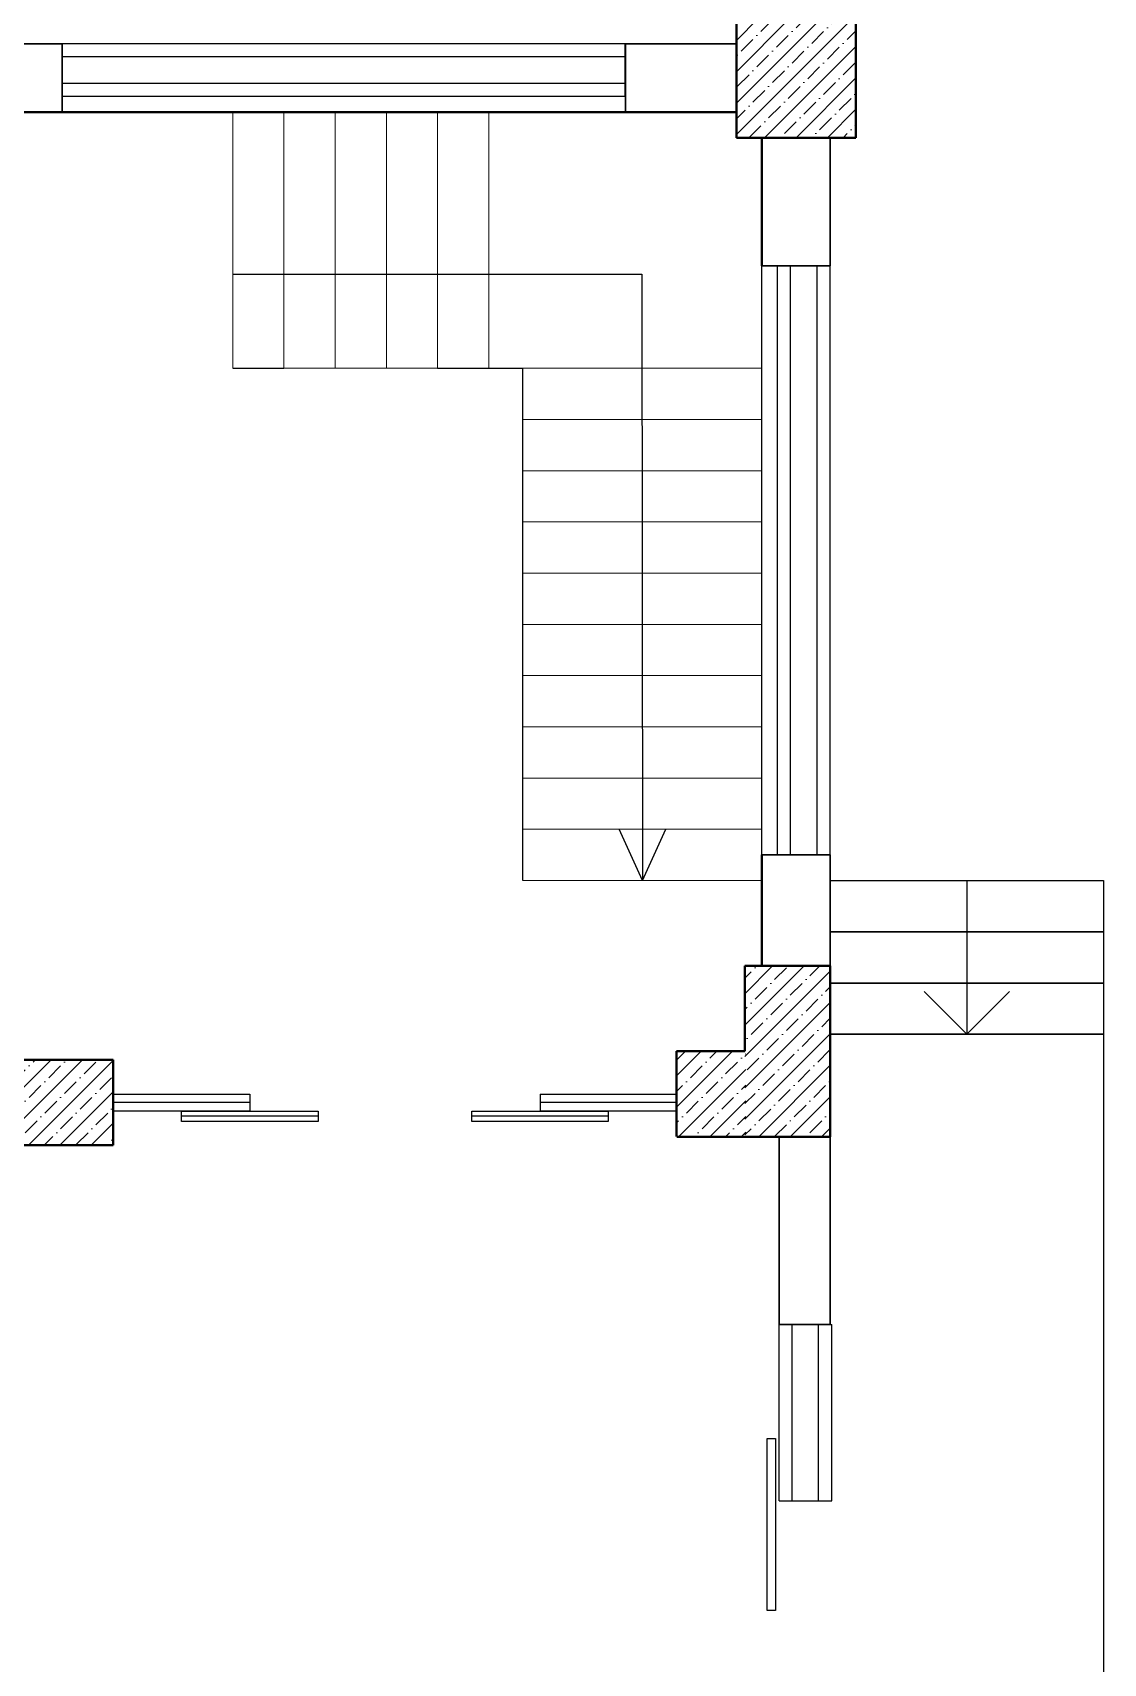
# Model space of a CAD drawing. Header units: millimetres. Extents: x 1531071 to 1560283, y -701792 to -691067.
# Drawn here: x 1557160 to 1557787, y -699249 to -698294 of the extents above; entities that cross this region are included whole.
import ezdxf

# ---------------------------------------------------------------- set-up
doc = ezdxf.new("R2010")
doc.units = ezdxf.units.MM
doc.header["$LTSCALE"] = 20
doc.header["$MEASUREMENT"] = 0
doc.layers.add('0_Ном._пера__5', color=5, linetype='Continuous', lineweight=0)
doc.layers.add('Qapi', color=5, linetype='Continuous', lineweight=13)
doc.layers.add('Конструктив - Колонны_Ном._пера__202', color=7, linetype='Continuous', lineweight=0, true_color=0x38637a)
doc.layers.add('Конструктив - Колонны_Ном._пера__28', color=7, linetype='Continuous', lineweight=40, true_color=0xffe4e1)
pattern_1 = [(45, (1547823.123, -706312.456), (-9.192388, 9.192388), []), (45, (1547818.527, -706307.86), (-9.192388, 9.192388), [9.75, -3.25, 0, -3.25])]

msp = doc.modelspace()

# ---------------------------------------------------------------- hatches: boundary and pattern name
at = {"layer": 'Конструктив - Колонны_Ном._пера__202', "linetype": 'Continuous'}
h = msp.add_hatch(dxfattribs=at)
h.set_pattern_fill('ЖЕЛЕЗОБЕТОН__ГОСТ_', color=1, scale=0.1, style=0, pattern_type=2)
h.set_pattern_definition([(45, (1547808.124, -705727.456), (-9.192388, 9.192388), []), (45, (1547803.528, -705722.86), (-9.192388, 9.192388), [9.75, -3.25, 0, -3.25])])
h.paths.add_polyline_path([(1557642.21, -698355.21), (1557572.21, -698355.21), (1557572.21, -698285.21), (1557642.21, -698285.21)])
h = msp.add_hatch(dxfattribs=at)
h.set_pattern_fill('ЖЕЛЕЗОБЕТОН__ГОСТ_', color=1, scale=0.1, style=0, pattern_type=2)
h.set_pattern_definition(pattern_1)
h.paths.add_polyline_path([(1557577.21, -698840.21), (1557627.21, -698840.21), (1557627.21, -698940.21), (1557577.21, -698940.21)])
h = msp.add_hatch(dxfattribs=at)
h.set_pattern_fill('ЖЕЛЕЗОБЕТОН__ГОСТ_', color=1, scale=0.1, style=0, pattern_type=2)
h.set_pattern_definition([(45, (1547923.123, -706312.456), (-9.192388, 9.192388), []), (45, (1547918.527, -706307.86), (-9.192388, 9.192388), [9.75, -3.25, 0, -3.25])])
h.paths.add_polyline_path([(1557577.71, -698940.21), (1557577.71, -698890.21), (1557537.21, -698890.21), (1557537.21, -698940.21)])
h = msp.add_hatch(dxfattribs=at)
h.set_pattern_fill('ЖЕЛЕЗОБЕТОН__ГОСТ_', color=1, scale=0.1, style=0, pattern_type=2)
h.set_pattern_definition(pattern_1)
h.paths.add_polyline_path([(1557207.21, -698945.21), (1557207.21, -698895.21), (1557067.21, -698895.21), (1557067.21, -698945.21)])

# ---------------------------------------------------------------- linework, layer by layer
at = {"color": 0, "lineweight": 30, "ltscale": 0.5}
for p, q in [((1557112.21, -698300.21), (1557177.21, -698300.21)), ((1557177.21, -698340.21), (1557177.21, -698300.21)), ((1557507.21, -698300.21), (1557572.21, -698300.21)), ((1557507.21, -698340.21), (1557507.21, -698300.21)), ((1557627.21, -698355.21), (1557627.21, -698430.21)), ((1557587.21, -698430.21), (1557627.21, -698430.21)), ((1557587.21, -698775.21), (1557627.21, -698775.21)), ((1557627.21, -698775.21), (1557627.21, -699050.21)), ((1557597.21, -698940.21), (1557597.21, -699050.21)), ((1557627.21, -699050.21), (1557597.21, -699050.21))]:
    msp.add_line(p, q, dxfattribs=at)
at = {"color": 5}
for p, q in [((1557507.06, -698300.21), (1557177.21, -698300.21)), ((1557177.21, -698331.15), (1557177.21, -698300.21)), ((1557507.06, -698307.94), (1557177.21, -698307.94)), ((1557507.06, -698331.15), (1557507.06, -698300.21)), ((1557507.06, -698323.41), (1557177.21, -698323.41)), ((1557507.06, -698331.15), (1557177.21, -698331.15)), ((1557596.27, -698775.21), (1557596.27, -698430.36)), ((1557627.21, -698430.36), (1557596.27, -698430.36)), ((1557604.01, -698775.21), (1557604.01, -698430.36)), ((1557619.48, -698775.21), (1557619.48, -698430.36)), ((1557627.21, -698775.21), (1557627.21, -698430.36)), ((1557627.21, -698775.21), (1557596.27, -698775.21)), ((1557287.21, -698920.21), (1557207.21, -698920.21)), ((1557287.21, -698915.21), (1557287.21, -698925.21)), ((1557457.21, -698915.21), (1557457.21, -698925.21)), ((1557537.21, -698920.21), (1557457.21, -698920.21)), ((1557327.21, -698928.21), (1557247.21, -698928.21)), ((1557327.21, -698925.21), (1557327.21, -698931.21)), ((1557497.21, -698928.21), (1557417.21, -698928.21)), ((1557497.21, -698925.21), (1557497.21, -698931.21)), ((1557597.21, -699153.42), (1557597.21, -699050.21)), ((1557597.21, -699050.21), (1557628.15, -699050.21)), ((1557604.95, -699153.42), (1557604.95, -699050.21)), ((1557620.42, -699153.42), (1557620.42, -699050.21)), ((1557628.15, -699153.42), (1557628.15, -699050.21)), ((1557597.21, -699153.42), (1557628.15, -699153.42))]:
    msp.add_line(p, q, dxfattribs=at)
at = {"color": 0, "ltscale": 0.5}
for p, q in [((1557587.21, -698775.21), (1557587.21, -698430.21)), ((1557277.21, -698435.21), (1557516.8, -698435.21)), ((1557516.8, -698435.21), (1557517.21, -698790.21)), ((1557277.21, -698490.21), (1557307.21, -698490.21)), ((1557397.21, -698490.21), (1557447.21, -698490.21)), ((1557447.21, -698790.21), (1557447.21, -698490.21)), ((1557517.21, -698790.21), (1557503.52, -698760.21)), ((1557517.21, -698790.21), (1557530.91, -698760.21))]:
    msp.add_line(p, q, dxfattribs=at)
at = {"color": 0, "lineweight": -3, "ltscale": 0.5}
for p, q in [((1557627.21, -698790.21), (1557787.21, -698790.21)), ((1557707.21, -698790.21), (1557707.21, -698880.21)), ((1557787.21, -698790.21), (1557787.21, -698820.21)), ((1557627.21, -698820.21), (1557787.21, -698820.21)), ((1557787.21, -698820.21), (1557627.21, -698820.21)), ((1557787.21, -698820.21), (1557787.21, -698850.21)), ((1557627.21, -698850.21), (1557787.21, -698850.21)), ((1557787.21, -698850.21), (1557627.21, -698850.21)), ((1557787.21, -698850.21), (1557787.21, -698880.21)), ((1557707.21, -698880.21), (1557682.26, -698855.26)), ((1557707.21, -698880.21), (1557732.16, -698855.26)), ((1557627.21, -698880.21), (1557787.21, -698880.21)), ((1557787.21, -698880.21), (1557627.21, -698880.21)), ((1557787.21, -698880.21), (1557787.21, -699470.21))]:
    msp.add_line(p, q, dxfattribs=at)
at = {"color": 5}
for points in [[(1557207.21, -698915.21), (1557287.21, -698915.21)], [(1557287.21, -698925.21), (1557207.21, -698925.21), (1557207.21, -698915.21)], [(1557457.21, -698915.21), (1557537.21, -698915.21), (1557537.21, -698925.21), (1557457.21, -698925.21)], [(1557247.21, -698925.21), (1557327.21, -698925.21)], [(1557327.21, -698931.21), (1557247.21, -698931.21), (1557247.21, -698925.21)], [(1557417.21, -698925.21), (1557497.21, -698925.21)], [(1557497.21, -698931.21), (1557417.21, -698931.21), (1557417.21, -698925.21)]]:
    msp.add_lwpolyline(points, dxfattribs=at)
msp.add_lwpolyline([(1557590.26, -699116.9), (1557595.16, -699116.9), (1557595.16, -699217.65), (1557590.26, -699217.65)], close=True, dxfattribs=at)
at = {"layer": '0_Ном._пера__5', "color": 0, "linetype": 'Continuous'}
for p, q in [((1557277.21, -698340.21), (1557277.21, -698490.21)), ((1557307.21, -698340.21), (1557307.21, -698490.21)), ((1557307.21, -698490.21), (1557307.21, -698340.21)), ((1557337.21, -698340.21), (1557337.21, -698490.21)), ((1557337.21, -698490.21), (1557337.21, -698340.21)), ((1557367.21, -698340.21), (1557367.21, -698490.21)), ((1557367.21, -698490.21), (1557367.21, -698340.21)), ((1557397.21, -698340.21), (1557397.21, -698490.21)), ((1557397.21, -698490.21), (1557397.21, -698340.21)), ((1557427.21, -698490.21), (1557427.21, -698340.21)), ((1557307.21, -698490.21), (1557337.21, -698490.21)), ((1557337.21, -698490.21), (1557367.21, -698490.21)), ((1557367.21, -698490.21), (1557397.21, -698490.21)), ((1557587.21, -698490.21), (1557447.21, -698490.21)), ((1557587.21, -698520.21), (1557447.21, -698520.21)), ((1557447.21, -698520.21), (1557587.21, -698520.21)), ((1557587.21, -698550.21), (1557447.21, -698550.21)), ((1557587.21, -698580.21), (1557447.21, -698580.21)), ((1557447.21, -698580.21), (1557587.21, -698580.21)), ((1557587.21, -698610.21), (1557447.21, -698610.21)), ((1557447.21, -698610.21), (1557587.21, -698610.21)), ((1557587.21, -698640.21), (1557447.21, -698640.21)), ((1557447.21, -698640.21), (1557587.21, -698640.21)), ((1557587.21, -698670.21), (1557447.21, -698670.21)), ((1557447.21, -698670.21), (1557587.21, -698670.21)), ((1557587.21, -698700.21), (1557447.21, -698700.21)), ((1557447.21, -698700.21), (1557587.21, -698700.21)), ((1557587.21, -698730.21), (1557447.21, -698730.21)), ((1557447.21, -698730.21), (1557587.21, -698730.21)), ((1557587.21, -698760.21), (1557447.21, -698760.21)), ((1557447.21, -698760.21), (1557587.21, -698760.21)), ((1557447.21, -698790.21), (1557587.21, -698790.21))]:
    msp.add_line(p, q, dxfattribs=at)
at = {"layer": 'Qapi'}
for p, q in [((1557177.18, -698310.46), (1557177.21, -698320.9)), ((1557177.21, -698320.9), (1557177.18, -698310.46)), ((1557177.21, -698320.9), (1557177.18, -698310.46)), ((1557177.21, -698320.9), (1557177.18, -698310.46)), ((1557177.18, -698310.46), (1557177.21, -698320.9)), ((1557177.18, -698310.46), (1557177.21, -698320.9)), ((1557177.23, -698310.46), (1557177.2, -698320.9)), ((1557177.23, -698310.46), (1557177.2, -698320.9)), ((1557177.2, -698320.9), (1557177.23, -698310.46)), ((1557177.2, -698320.9), (1557177.23, -698310.46)), ((1557177.2, -698320.9), (1557177.23, -698310.46)), ((1557177.23, -698310.46), (1557177.2, -698320.9)), ((1557177.23, -698310.46), (1557177.2, -698320.9)), ((1557606.52, -698430.32), (1557616.96, -698430.35)), ((1557616.96, -698430.35), (1557606.52, -698430.32)), ((1557616.96, -698430.35), (1557606.52, -698430.32)), ((1557616.96, -698430.35), (1557606.52, -698430.32)), ((1557606.52, -698430.32), (1557616.96, -698430.35)), ((1557606.52, -698430.32), (1557616.96, -698430.35)), ((1557606.52, -698430.37), (1557616.96, -698430.34)), ((1557606.52, -698430.37), (1557616.96, -698430.34)), ((1557616.96, -698430.34), (1557606.52, -698430.37)), ((1557616.96, -698430.34), (1557606.52, -698430.37)), ((1557616.96, -698430.34), (1557606.52, -698430.37)), ((1557606.52, -698430.37), (1557616.96, -698430.34)), ((1557606.52, -698430.37), (1557616.96, -698430.34)), ((1557620.03, -699153.44), (1557609.59, -699153.47))]:
    msp.add_line(p, q, dxfattribs=at)
at = {"layer": 'Конструктив - Колонны_Ном._пера__28', "color": 0, "linetype": 'Continuous'}
for p, q in [((1557572.21, -698355.21), (1557572.21, -698285.21)), ((1557112.21, -698340.21), (1557572.21, -698340.21)), ((1557587.21, -698355.21), (1557587.21, -698430.21)), ((1557627.21, -698840.21), (1557577.21, -698840.21)), ((1557577.21, -698840.21), (1557577.21, -698890.21)), ((1557577.21, -698840.21), (1557627.21, -698840.21)), ((1557577.21, -698890.21), (1557577.21, -698840.21)), ((1557627.21, -698840.21), (1557627.21, -698940.21)), ((1557207.21, -698895.21), (1557067.21, -698895.21)), ((1557207.21, -698945.21), (1557207.21, -698895.21)), ((1557066.43, -698945.21), (1557207.21, -698945.21)), ((1557627.21, -698940.21), (1557537.26, -698940.21)), ((1557627.21, -698940.21), (1557587.21, -698940.21))]:
    msp.add_line(p, q, dxfattribs=at)
at = {"layer": 'Конструктив - Колонны_Ном._пера__28', "color": 0, "ltscale": 0.5}
for p, q in [((1557642.21, -698285.21), (1557642.21, -698355.21)), ((1557572.21, -698355.21), (1557642.21, -698355.21)), ((1557537.21, -698890.21), (1557537.21, -698940.16))]:
    msp.add_line(p, q, dxfattribs=at)
at = {"layer": 'Конструктив - Колонны_Ном._пера__28', "color": 0, "linetype": 'Continuous', "flags": 128}
for points in [[(1557587.21, -698775.21), (1557587.21, -698840.21)], [(1557537.21, -698890.21), (1557577.21, -698890.21)]]:
    msp.add_lwpolyline(points, dxfattribs=at)

doc.saveas('drawing.dxf')
